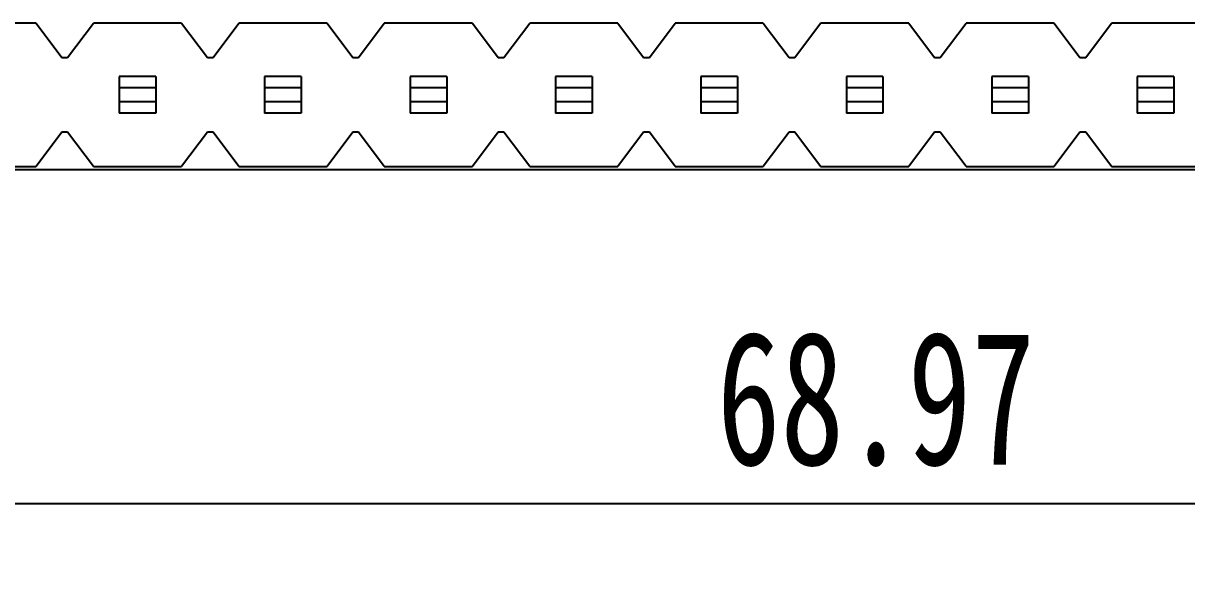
# Model space of a CAD drawing. Header units: millimetres. Extents: x 0 to 297, y 0 to 210.
# Drawn here: x 195.85 to 226.33, y 112.52 to 127.09 of the extents above; entities that cross this region are included whole.
import ezdxf

# ---------------------------------------------------------------- set-up
doc = ezdxf.new("R2010")
doc.units = ezdxf.units.MM
doc.layers.add('图框', color=7, linetype='Continuous')
doc.styles.add('SLDTEXTSTYLE0', font='TXT', dxfattribs={"width": 0.7})
doc.dimstyles.new('SLDDIMSTYLE2', dxfattribs={"dimtxt": 3.5, "dimasz": 4.08, "dimexe": 0, "dimexo": 0.0625, "dimgap": 0.875, "dimtad": 2, "dimlfac": 0.666667, "dimrnd": 1e-09, "dimzin": 12, "dimdsep": 46, "dimtxsty": 'SLDTEXTSTYLE0', "dimsah": 1, "dimcen": 0.09, "dimadec": 0, "dimazin": 3, "dimtfac": 1, "dimtofl": 0, "dimtmove": 0, "dimatfit": 3, "dimfxl": 0, "dimfrac": 2, "dimtolj": 1, "dimtzin": 12, "dimarcsym": 0})

# ---------------------------------------------------------------- blocks, each defined once
blk = doc.blocks.new('_D_8')
at = {"layer": '图框'}
for p, q in [((166.01, 124.745), (166.01, 112.516)), ((269.472, 124.745), (269.472, 112.516)), ((166.01, 114.516), (269.472, 114.516))]:
    blk.add_line(p, q, dxfattribs=at)
for points in [[(166.01, 114.516), (170.09, 114.008), (170.09, 115.024)], [(269.472, 114.516), (265.392, 115.024), (265.392, 114.008)]]:
    blk.add_solid(points, dxfattribs=at)
at = {"layer": '图框', "insert": (214.019, 119.028), "char_height": 3.5, "attachment_point": 1, "style": 'SLDTEXTSTYLE0'}
blk.add_mtext('68.97', dxfattribs=at)

msp = doc.modelspace()

# ---------------------------------------------------------------- linework, layer by layer
at = {"color": 7, "linetype": 'Continuous', "lineweight": 25}
for p, q in [((196.186, 127.093), (193.876, 127.093)), ((196.186, 127.093), (196.861, 126.193)), ((197.011, 126.193), (197.686, 127.093)), ((199.996, 127.093), (197.686, 127.093)), ((199.996, 127.093), (200.671, 126.193)), ((200.821, 126.193), (201.496, 127.093)), ((203.806, 127.093), (201.496, 127.093)), ((203.806, 127.093), (204.481, 126.193)), ((204.631, 126.193), (205.306, 127.093)), ((207.616, 127.093), (205.306, 127.093)), ((207.616, 127.093), (208.291, 126.193)), ((208.441, 126.193), (209.116, 127.093)), ((211.426, 127.093), (209.116, 127.093)), ((211.426, 127.093), (212.101, 126.193)), ((212.251, 126.193), (212.926, 127.093)), ((215.236, 127.093), (212.926, 127.093)), ((215.236, 127.093), (215.911, 126.193)), ((216.061, 126.193), (216.736, 127.093)), ((219.046, 127.093), (216.736, 127.093)), ((219.046, 127.093), (219.721, 126.193)), ((219.871, 126.193), (220.546, 127.093)), ((222.856, 127.093), (220.546, 127.093)), ((222.856, 127.093), (223.531, 126.193)), ((223.681, 126.193), (224.356, 127.093)), ((226.666, 127.093), (224.356, 127.093)), ((196.861, 126.193), (197.011, 126.193)), ((200.671, 126.193), (200.821, 126.193)), ((204.481, 126.193), (204.631, 126.193)), ((208.291, 126.193), (208.441, 126.193)), ((212.101, 126.193), (212.251, 126.193)), ((215.911, 126.193), (216.061, 126.193)), ((219.721, 126.193), (219.871, 126.193)), ((223.531, 126.193), (223.681, 126.193)), ((199.321, 125.698), (198.361, 125.698)), ((198.361, 125.698), (198.361, 125.398)), ((199.321, 125.698), (199.321, 125.398)), ((203.131, 125.698), (202.171, 125.698)), ((202.171, 125.698), (202.171, 125.398)), ((203.131, 125.698), (203.131, 125.398)), ((206.941, 125.698), (205.981, 125.698)), ((205.981, 125.698), (205.981, 125.398)), ((206.941, 125.698), (206.941, 125.398)), ((210.751, 125.698), (209.791, 125.698)), ((209.791, 125.698), (209.791, 125.398)), ((210.751, 125.698), (210.751, 125.398)), ((214.561, 125.698), (213.601, 125.698)), ((213.601, 125.698), (213.601, 125.398)), ((214.561, 125.698), (214.561, 125.398)), ((218.371, 125.698), (217.411, 125.698)), ((217.411, 125.698), (217.411, 125.398)), ((218.371, 125.698), (218.371, 125.398)), ((222.181, 125.698), (221.221, 125.698)), ((221.221, 125.698), (221.221, 125.398)), ((222.181, 125.698), (222.181, 125.398)), ((225.991, 125.698), (225.031, 125.698)), ((225.031, 125.698), (225.031, 125.398)), ((225.991, 125.698), (225.991, 125.398)), ((199.321, 125.398), (198.361, 125.398)), ((198.361, 125.398), (198.361, 125.038)), ((199.321, 125.398), (199.321, 125.038)), ((203.131, 125.398), (202.171, 125.398)), ((202.171, 125.398), (202.171, 125.038)), ((203.131, 125.398), (203.131, 125.038)), ((206.941, 125.398), (205.981, 125.398)), ((205.981, 125.398), (205.981, 125.038)), ((206.941, 125.398), (206.941, 125.038)), ((210.751, 125.398), (209.791, 125.398)), ((209.791, 125.398), (209.791, 125.038)), ((210.751, 125.398), (210.751, 125.038)), ((214.561, 125.398), (213.601, 125.398)), ((213.601, 125.398), (213.601, 125.038)), ((214.561, 125.398), (214.561, 125.038)), ((218.371, 125.398), (217.411, 125.398)), ((217.411, 125.398), (217.411, 125.038)), ((218.371, 125.398), (218.371, 125.038)), ((222.181, 125.398), (221.221, 125.398)), ((221.221, 125.398), (221.221, 125.038)), ((222.181, 125.398), (222.181, 125.038)), ((225.991, 125.398), (225.031, 125.398)), ((225.031, 125.398), (225.031, 125.038)), ((225.991, 125.398), (225.991, 125.038)), ((199.321, 125.038), (198.361, 125.038)), ((198.361, 125.038), (198.361, 124.738)), ((199.321, 125.038), (199.321, 124.738)), ((203.131, 125.038), (202.171, 125.038)), ((202.171, 125.038), (202.171, 124.738)), ((203.131, 125.038), (203.131, 124.738)), ((206.941, 125.038), (205.981, 125.038)), ((205.981, 125.038), (205.981, 124.738)), ((206.941, 125.038), (206.941, 124.738)), ((210.751, 125.038), (209.791, 125.038)), ((209.791, 125.038), (209.791, 124.738)), ((210.751, 125.038), (210.751, 124.738)), ((214.561, 125.038), (213.601, 125.038)), ((213.601, 125.038), (213.601, 124.738)), ((214.561, 125.038), (214.561, 124.738)), ((218.371, 125.038), (217.411, 125.038)), ((217.411, 125.038), (217.411, 124.738)), ((218.371, 125.038), (218.371, 124.738)), ((222.181, 125.038), (221.221, 125.038)), ((221.221, 125.038), (221.221, 124.738)), ((222.181, 125.038), (222.181, 124.738)), ((225.991, 125.038), (225.031, 125.038)), ((225.031, 125.038), (225.031, 124.738)), ((225.991, 125.038), (225.991, 124.738)), ((199.321, 124.738), (198.361, 124.738)), ((203.131, 124.738), (202.171, 124.738)), ((206.941, 124.738), (205.981, 124.738)), ((210.751, 124.738), (209.791, 124.738)), ((214.561, 124.738), (213.601, 124.738)), ((218.371, 124.738), (217.411, 124.738)), ((222.181, 124.738), (221.221, 124.738)), ((225.991, 124.738), (225.031, 124.738)), ((196.861, 124.243), (196.186, 123.343)), ((197.011, 124.243), (196.861, 124.243)), ((197.686, 123.343), (197.011, 124.243)), ((200.671, 124.243), (199.996, 123.343)), ((200.821, 124.243), (200.671, 124.243)), ((201.496, 123.343), (200.821, 124.243)), ((204.481, 124.243), (203.806, 123.343)), ((204.631, 124.243), (204.481, 124.243)), ((205.306, 123.343), (204.631, 124.243)), ((208.291, 124.243), (207.616, 123.343)), ((208.441, 124.243), (208.291, 124.243)), ((209.116, 123.343), (208.441, 124.243)), ((212.101, 124.243), (211.426, 123.343)), ((212.251, 124.243), (212.101, 124.243)), ((212.926, 123.343), (212.251, 124.243)), ((215.911, 124.243), (215.236, 123.343)), ((216.061, 124.243), (215.911, 124.243)), ((216.736, 123.343), (216.061, 124.243)), ((219.721, 124.243), (219.046, 123.343)), ((219.871, 124.243), (219.721, 124.243)), ((220.546, 123.343), (219.871, 124.243)), ((223.531, 124.243), (222.856, 123.343)), ((223.681, 124.243), (223.531, 124.243)), ((224.356, 123.343), (223.681, 124.243)), ((167.491, 123.264), (267.991, 123.264)), ((193.876, 123.343), (196.186, 123.343)), ((197.686, 123.343), (199.996, 123.343)), ((201.496, 123.343), (203.806, 123.343)), ((205.306, 123.343), (207.616, 123.343)), ((209.116, 123.343), (211.426, 123.343)), ((212.926, 123.343), (215.236, 123.343)), ((216.736, 123.343), (219.046, 123.343)), ((220.546, 123.343), (222.856, 123.343)), ((224.356, 123.343), (226.666, 123.343))]:
    msp.add_line(p, q, dxfattribs=at)

# ---------------------------------------------------------------- dimensions: what is measured, and where the dimension line sits
at = {"layer": '图框'}
dim = msp.add_linear_dim(base=(269.472, 114.516), p1=(166.01, 124.745), p2=(269.472, 124.745), dimstyle='SLDDIMSTYLE2', dxfattribs=at)
dim.commit()
dim.dimension.update_dxf_attribs({"geometry": '_D_8', "text_midpoint": (217.847, 114.516), "dimtype": 160})

doc.saveas('drawing.dxf')
